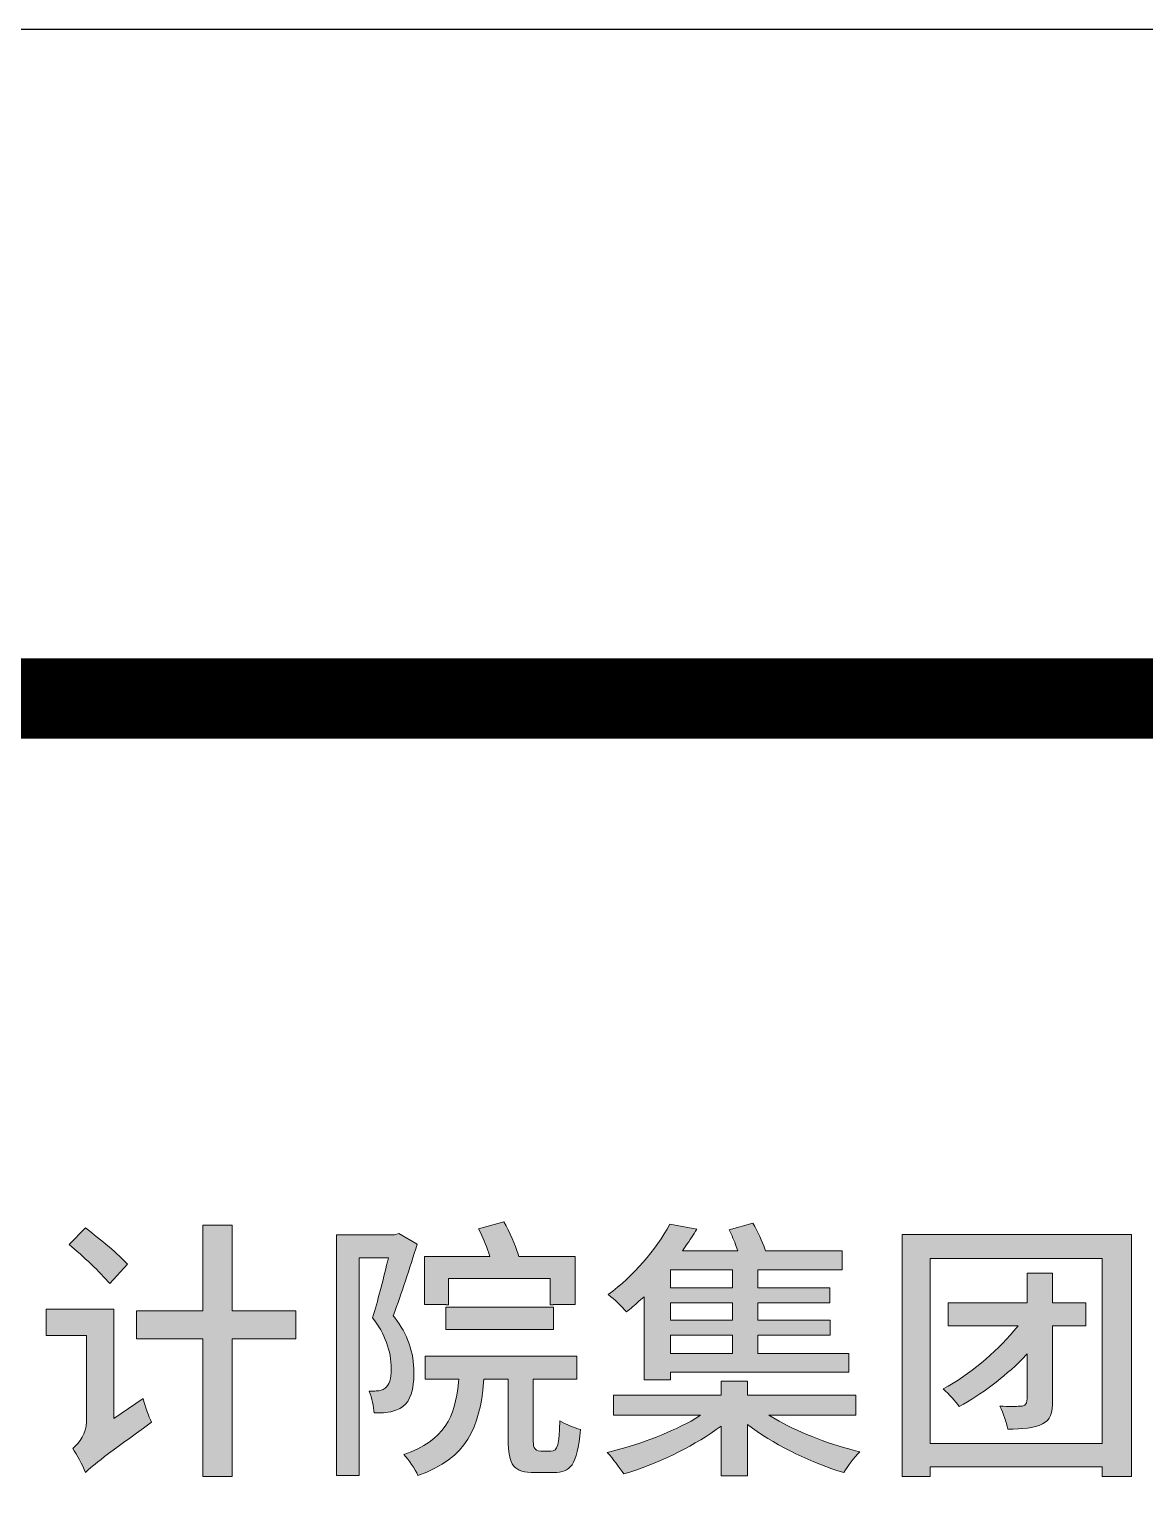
# Model space of a CAD drawing. Header units: millimetres. Extents: x 12325263 to 13848842, y -1463133 to 573208.
# Drawn here: x 12641889 to 12644391, y -1035758 to -1032458 of the extents above; entities that cross this region are included whole.
import ezdxf
from ezdxf.enums import TextEntityAlignment as Align

# ---------------------------------------------------------------- set-up
doc = ezdxf.new("R2010")
doc.units = ezdxf.units.MM
doc.header["$LTSCALE"] = 1000
doc.layers.add('_U+56FE_U+5C42 1', color=7, linetype='Continuous')
doc.layers.add('TITLIN1', color=7, linetype='Continuous')
doc.styles.add('ACHT', font='simhei.ttf')
doc.styles.add('TITXC', font='simhei.ttf')
doc.styles.add('TITXV', font='', dxfattribs={"width": 0.7})
doc.styles.get('TITXV').set_extended_font_data('SimSun')

# ---------------------------------------------------------------- blocks, each defined once
blk = doc.blocks.new('logo2021new')
at = {"layer": '_U+56FE_U+5C42 1'}
h = blk.add_hatch(color=256, dxfattribs=at)
h.dxf.hatch_style = 2
h.paths.add_polyline_path([(395617.2, -17781.4), (395617.2, -17575.7), (395517.9, -17575.7), (395517.9, -17533.8), (395617.2, -17533.8), (395617.2, -17405.9), (395660.8, -17405.9), (395660.8, -17533.8), (395756, -17533.8), (395756, -17575.7), (395660.8, -17575.7), (395660.8, -17781.4)])
edge = h.paths.add_edge_path()
edge.add_spline(control_points=[(395441.6, -17775.5), (395436.7, -17763.8), (395428.7, -17749), (395422.4, -17739.5), (395433, -17731), (395443, -17716.9), (395443, -17700), (395443, -17700), (395443, -17570.8), (395443, -17570.8), (395443, -17570.8), (395382.6, -17570.8), (395382.6, -17570.8), (395382.6, -17570.8), (395382.6, -17531.3), (395382.6, -17531.3), (395382.6, -17531.3), (395483.7, -17531.3), (395483.7, -17531.3), (395483.7, -17531.3), (395483.7, -17694.9), (395483.7, -17694.9), (395483.7, -17694.9), (395527.6, -17664.8), (395527.6, -17664.8), (395530.7, -17676.7), (395535.8, -17691.2), (395540.3, -17700.6), (395474.4, -17748.2), (395452.1, -17764.9), (395441.6, -17775.5)], knot_values=[0, 0, 0, 0, 1, 1, 1, 2, 2, 2, 3, 3, 3, 4, 4, 4, 5, 5, 5, 6, 6, 6, 7, 7, 7, 8, 8, 8, 9, 9, 9, 10, 10, 10, 10], degree=3, periodic=0)
edge = h.paths.add_edge_path()
edge.add_spline(control_points=[(395477.9, -17493.4), (395463.3, -17475.9), (395438.1, -17452.7), (395417.1, -17434.8), (395417.1, -17434.8), (395441.6, -17410), (395441.6, -17410), (395465.5, -17428.8), (395490.8, -17449.3), (395504.4, -17464.5), (395504.4, -17464.5), (395477.9, -17493.4), (395477.9, -17493.4)], knot_values=[0, 0, 0, 0, 1, 1, 1, 2, 2, 2, 3, 3, 3, 4, 4, 4, 4], degree=3, periodic=0)
h = blk.add_hatch(color=256, dxfattribs=at)
h.dxf.hatch_style = 2
edge = h.paths.add_edge_path()
edge.add_spline(control_points=[(395903.4, -17543.5), (395903.4, -17543.5), (395901.8, -17541.5), (395901.8, -17541.5), (395901.8, -17541.5), (395902.7, -17539.1), (395902.7, -17539.1), (395913.3, -17509.5), (395926.3, -17470.6), (395937.5, -17434.5), (395937.5, -17434.5), (395910.2, -17418.7), (395910.2, -17418.7), (395910.2, -17418.7), (395903.8, -17420.4), (395903.8, -17420.4), (395903.8, -17420.4), (395817.1, -17420.4), (395817.1, -17420.4), (395817.1, -17420.4), (395817.1, -17780.2), (395817.1, -17780.2), (395817.1, -17780.2), (395850.7, -17780.2), (395850.7, -17780.2), (395850.7, -17780.2), (395850.7, -17454.9), (395850.7, -17454.9), (395850.7, -17454.9), (395894.5, -17454.9), (395894.5, -17454.9), (395894.5, -17454.9), (395893.1, -17460.7), (395893.1, -17460.7), (395886.3, -17488.6), (395878.5, -17520.2), (395870.6, -17544.3), (395889.4, -17568.5), (395898.6, -17593.6), (395898.6, -17621), (395898.6, -17635.7), (395895.7, -17645.1), (395889.6, -17649.6), (395885.9, -17652.4), (395881.3, -17653.8), (395876.2, -17653.8), (395876.2, -17653.8), (395873, -17654), (395871.3, -17654), (395869.5, -17654), (395867.7, -17654), (395865.5, -17653.9), (395869.9, -17664.5), (395872.5, -17676.9), (395873.2, -17686.4), (395875.1, -17686.4), (395877.1, -17686.5), (395879, -17686.5), (395884.6, -17686.5), (395889.8, -17686.2), (395894.3, -17685.4), (395904.4, -17683.7), (395910.8, -17681.3), (395915.9, -17677.2), (395927.3, -17668.7), (395932.6, -17652.5), (395932.6, -17626.4), (395932.6, -17595.8), (395923.3, -17569.5), (395903.4, -17543.5)], knot_values=[0, 0, 0, 0, 1, 1, 1, 2, 2, 2, 3, 3, 3, 4, 4, 4, 5, 5, 5, 6, 6, 6, 7, 7, 7, 8, 8, 8, 9, 9, 9, 10, 10, 10, 11, 11, 11, 12, 12, 12, 13, 13, 13, 14, 14, 14, 15, 15, 15, 16, 16, 16, 17, 17, 17, 18, 18, 18, 19, 19, 19, 20, 20, 20, 21, 21, 21, 22, 22, 22, 23, 23, 23, 23], degree=3, periodic=0)
h = blk.add_hatch(color=256, dxfattribs=at)
h.dxf.hatch_style = 2
edge = h.paths.add_edge_path()
edge.add_spline(control_points=[(395980.5, -17524.9), (395980.5, -17524.9), (395984.4, -17524.9), (395984.4, -17524.9), (395984.4, -17524.9), (395984.4, -17485.5), (395984.4, -17485.5), (395984.4, -17485.5), (396136.1, -17485.5), (396136.1, -17485.5), (396136.1, -17485.5), (396136.1, -17524.9), (396136.1, -17524.9), (396136.1, -17524.9), (396141.2, -17524.9), (396141.2, -17524.9), (396141.2, -17524.9), (396141.2, -17524.8), (396141.2, -17524.8), (396141.2, -17524.8), (396173.9, -17524.8), (396173.9, -17524.8), (396173.9, -17524.8), (396173.9, -17452.7), (396173.9, -17452.7), (396173.9, -17452.7), (396089.4, -17452.7), (396089.4, -17452.7), (396089.4, -17452.7), (396088.4, -17449.3), (396088.4, -17449.3), (396084.3, -17435.4), (396075.9, -17416.4), (396067.1, -17401), (396067.1, -17401), (396029.4, -17411.6), (396029.4, -17411.6), (396035.1, -17423.2), (396040.2, -17435.4), (396044, -17446.5), (396044, -17446.5), (396046.1, -17452.7), (396046.1, -17452.7), (396046.1, -17452.7), (395948.2, -17452.7), (395948.2, -17452.7), (395948.2, -17452.7), (395948.2, -17524.8), (395948.2, -17524.8), (395948.2, -17524.8), (395980.5, -17524.8), (395980.5, -17524.8), (395980.5, -17524.8), (395980.5, -17524.9), (395980.5, -17524.9)], knot_values=[0, 0, 0, 0, 1, 1, 1, 2, 2, 2, 3, 3, 3, 4, 4, 4, 5, 5, 5, 6, 6, 6, 7, 7, 7, 8, 8, 8, 9, 9, 9, 10, 10, 10, 11, 11, 11, 12, 12, 12, 13, 13, 13, 14, 14, 14, 15, 15, 15, 16, 16, 16, 17, 17, 17, 18, 18, 18, 18], degree=3, periodic=0)
h = blk.add_hatch(color=256, dxfattribs=at)
h.dxf.hatch_style = 2
edge = h.paths.add_edge_path()
edge.add_spline(control_points=[(396391.8, -17780.6), (396391.8, -17780.6), (396391.8, -17706.2), (396391.8, -17706.2), (396391.8, -17706.2), (396384.4, -17711.5), (396384.4, -17711.5), (396345.9, -17739.1), (396294.6, -17763.7), (396246.4, -17777.7), (396240.2, -17768.3), (396230.5, -17755.5), (396221.6, -17745.5), (396264.8, -17735.5), (396310.1, -17718.7), (396347.1, -17698.8), (396347.1, -17698.8), (396361.3, -17689.9), (396361.3, -17689.9), (396361.3, -17689.9), (396230.8, -17689.9), (396230.8, -17689.9), (396230.8, -17689.9), (396230.8, -17660), (396230.8, -17660), (396230.8, -17660), (396391.8, -17660), (396391.8, -17660), (396391.8, -17660), (396391.8, -17638.9), (396391.8, -17638.9), (396391.8, -17638.9), (396431.2, -17638.9), (396431.2, -17638.9), (396431.2, -17638.9), (396431.2, -17660), (396431.2, -17660), (396431.2, -17660), (396593.5, -17660), (396593.5, -17660), (396593.5, -17660), (396593.5, -17689.9), (396593.5, -17689.9), (396593.5, -17689.9), (396463.1, -17689.9), (396463.1, -17689.9), (396463.1, -17689.9), (396478.7, -17698.8), (396478.7, -17698.8), (396512.6, -17717.8), (396556.1, -17734.3), (396599.2, -17744.5), (396590.7, -17753.6), (396581.3, -17765.9), (396575.6, -17775.6), (396528.2, -17761.7), (396477.3, -17737.2), (396438.7, -17709.4), (396438.7, -17709.4), (396431.2, -17704.1), (396431.2, -17704.1), (396431.2, -17704.1), (396431.2, -17780.6), (396431.2, -17780.6), (396431.2, -17780.6), (396391.8, -17780.6), (396391.8, -17780.6)], knot_values=[0, 0, 0, 0, 1, 1, 1, 2, 2, 2, 3, 3, 3, 4, 4, 4, 5, 5, 5, 6, 6, 6, 7, 7, 7, 8, 8, 8, 9, 9, 9, 10, 10, 10, 11, 11, 11, 12, 12, 12, 13, 13, 13, 14, 14, 14, 15, 15, 15, 16, 16, 16, 17, 17, 17, 18, 18, 18, 19, 19, 19, 20, 20, 20, 21, 21, 21, 22, 22, 22, 22], degree=3, periodic=0)
edge = h.paths.add_edge_path()
edge.add_spline(control_points=[(396276.7, -17637), (396276.7, -17637), (396276.7, -17512.9), (396276.7, -17512.9), (396276.7, -17512.9), (396268.9, -17519.8), (396268.9, -17519.8), (396262.8, -17525.3), (396256.6, -17530.5), (396250.4, -17535.7), (396243.1, -17526.9), (396232.5, -17516.5), (396223.2, -17509.8), (396261.1, -17481.6), (396294.3, -17443.7), (396315.5, -17404.4), (396315.5, -17404.4), (396355.6, -17412), (396355.6, -17412), (396350.4, -17420.4), (396345, -17428.7), (396339.3, -17437), (396339.3, -17437), (396334.3, -17444.4), (396334.3, -17444.4), (396334.3, -17444.4), (396417, -17444.4), (396417, -17444.4), (396417, -17444.4), (396414.7, -17438.1), (396414.7, -17438.1), (396411.6, -17429.5), (396407.9, -17420.8), (396404.1, -17412.9), (396404.1, -17412.9), (396439.5, -17403), (396439.5, -17403), (396446.8, -17416.2), (396453.4, -17430.2), (396457.2, -17441.2), (396457.2, -17441.2), (396458.2, -17444.4), (396458.2, -17444.4), (396458.2, -17444.4), (396573.2, -17444.4), (396573.2, -17444.4), (396573.2, -17444.4), (396573.2, -17472.7), (396573.2, -17472.7), (396573.2, -17472.7), (396447, -17472.7), (396447, -17472.7), (396447, -17472.7), (396447, -17499.4), (396447, -17499.4), (396447, -17499.4), (396554.6, -17499.4), (396554.6, -17499.4), (396554.6, -17499.4), (396554.6, -17521.9), (396554.6, -17521.9), (396554.6, -17521.9), (396447, -17521.9), (396447, -17521.9), (396447, -17521.9), (396447, -17547.9), (396447, -17547.9), (396447, -17547.9), (396555, -17547.9), (396555, -17547.9), (396555, -17547.9), (396555, -17570.3), (396555, -17570.3), (396555, -17570.3), (396447, -17570.3), (396447, -17570.3), (396447, -17570.3), (396447, -17597.9), (396447, -17597.9), (396447, -17597.9), (396583.1, -17597.9), (396583.1, -17597.9), (396583.1, -17597.9), (396583.1, -17625.8), (396583.1, -17625.8), (396583.1, -17625.8), (396316.2, -17625.8), (396316.2, -17625.8), (396316.2, -17625.8), (396316.2, -17637), (396316.2, -17637), (396316.2, -17637), (396276.7, -17637), (396276.7, -17637)], knot_values=[0, 0, 0, 0, 1, 1, 1, 2, 2, 2, 3, 3, 3, 4, 4, 4, 5, 5, 5, 6, 6, 6, 7, 7, 7, 8, 8, 8, 9, 9, 9, 10, 10, 10, 11, 11, 11, 12, 12, 12, 13, 13, 13, 14, 14, 14, 15, 15, 15, 16, 16, 16, 17, 17, 17, 18, 18, 18, 19, 19, 19, 20, 20, 20, 21, 21, 21, 22, 22, 22, 23, 23, 23, 24, 24, 24, 25, 25, 25, 26, 26, 26, 27, 27, 27, 28, 28, 28, 29, 29, 29, 30, 30, 30, 31, 31, 31, 31], degree=3, periodic=0)
h.paths.add_polyline_path([(396316.2, -17597.9), (396409.2, -17597.9), (396409.2, -17570.3), (396316.2, -17570.3)])
h.paths.add_polyline_path([(396316.2, -17547.9), (396409.2, -17547.9), (396409.2, -17521.9), (396316.2, -17521.9)])
h.paths.add_polyline_path([(396316.2, -17499.4), (396409.2, -17499.4), (396409.2, -17472.7), (396316.2, -17472.7)])
h = blk.add_hatch(color=256, dxfattribs=at)
h.dxf.hatch_style = 2
h.paths.add_polyline_path([(396961.6, -17781.8), (396961.6, -17767.3), (396704.3, -17767.3), (396704.3, -17781.8), (396662.8, -17781.8), (396662.8, -17420), (397005.6, -17420), (397005.6, -17781.8)])
h.paths.add_polyline_path([(396704.3, -17732.5), (396961.6, -17732.5), (396961.6, -17455.7), (396704.3, -17455.7)])
edge = h.paths.add_edge_path()
edge.add_spline(control_points=[(396820.9, -17710.7), (396818.6, -17700.2), (396813.8, -17687.1), (396808.9, -17676.5), (396815.3, -17676.8), (396821.4, -17676.9), (396826.5, -17676.9), (396831.9, -17676.9), (396836.1, -17676.7), (396838.5, -17676.6), (396838.5, -17676.6), (396838.5, -17676.6), (396838.6, -17676.6), (396843.6, -17676.6), (396849.8, -17675.3), (396849.8, -17665.7), (396849.8, -17665.7), (396849.8, -17598.4), (396849.8, -17598.4), (396849.8, -17598.4), (396841.8, -17606.5), (396841.8, -17606.5), (396814.9, -17633.4), (396780.9, -17658.9), (396748.1, -17677), (396742.3, -17669.2), (396733, -17658.8), (396724.2, -17650.8), (396763.6, -17628.8), (396801.8, -17597.4), (396829.7, -17564), (396829.7, -17564), (396836.2, -17556.3), (396836.2, -17556.3), (396836.2, -17556.3), (396731.5, -17556.3), (396731.5, -17556.3), (396731.5, -17556.3), (396731.5, -17522.2), (396731.5, -17522.2), (396731.5, -17522.2), (396849.8, -17522.2), (396849.8, -17522.2), (396849.8, -17522.2), (396849.8, -17477.5), (396849.8, -17477.5), (396849.8, -17477.5), (396887.6, -17477.5), (396887.6, -17477.5), (396887.6, -17477.5), (396887.6, -17522.2), (396887.6, -17522.2), (396887.6, -17522.2), (396937.3, -17522.2), (396937.3, -17522.2), (396937.3, -17522.2), (396937.3, -17556.3), (396937.3, -17556.3), (396937.3, -17556.3), (396887.6, -17556.3), (396887.6, -17556.3), (396887.6, -17556.3), (396887.6, -17666.1), (396887.6, -17666.1), (396887.6, -17688.5), (396884.2, -17696.8), (396872.4, -17702.9), (396859.9, -17709.7), (396842.4, -17710.6), (396820.9, -17710.7)], knot_values=[0, 0, 0, 0, 1, 1, 1, 2, 2, 2, 3, 3, 3, 4, 4, 4, 5, 5, 5, 6, 6, 6, 7, 7, 7, 8, 8, 8, 9, 9, 9, 10, 10, 10, 11, 11, 11, 12, 12, 12, 13, 13, 13, 14, 14, 14, 15, 15, 15, 16, 16, 16, 17, 17, 17, 18, 18, 18, 19, 19, 19, 20, 20, 20, 21, 21, 21, 22, 22, 22, 23, 23, 23, 23], degree=3, periodic=0)
h = blk.add_hatch(color=256, dxfattribs=at)
h.dxf.hatch_style = 2
h.paths.add_polyline_path([(396141.2, -17528.4), (396136.1, -17528.4), (396136.1, -17528.4), (395984.4, -17528.4), (395984.4, -17528.4), (395980.5, -17528.4), (395980.5, -17561.7), (396141.2, -17561.7)])
h = blk.add_hatch(color=256, dxfattribs=at)
h.dxf.hatch_style = 2
edge = h.paths.add_edge_path()
edge.add_spline(control_points=[(396150.8, -17698.5), (396149.9, -17734.3), (396147.7, -17743.6), (396137.2, -17743.6), (396137.2, -17743.6), (396122.3, -17743.6), (396122.3, -17743.6), (396111, -17743.6), (396111, -17735.3), (396111, -17725.7), (396111, -17725.7), (396111, -17636.1), (396111, -17636.1), (396111, -17636.1), (396176, -17636.1), (396176, -17636.1), (396176, -17636.1), (396176, -17601.7), (396176, -17601.7), (396176, -17601.7), (395949.5, -17601.7), (395949.5, -17601.7), (395949.5, -17601.7), (395949.5, -17636.1), (395949.5, -17636.1), (395949.5, -17636.1), (395999.6, -17636.1), (395999.6, -17636.1), (395999.6, -17636.1), (395999.1, -17641.3), (395999.1, -17641.3), (395994.2, -17693), (395978.9, -17727.5), (395917.3, -17748.6), (395925.2, -17757.3), (395933.9, -17769.7), (395938.7, -17780.2), (396012.7, -17753.3), (396030.9, -17708.3), (396036.9, -17640.4), (396036.9, -17640.4), (396037.3, -17636.1), (396037.3, -17636.1), (396037.3, -17636.1), (396073.6, -17636.1), (396073.6, -17636.1), (396073.6, -17636.1), (396073.6, -17725.3), (396073.6, -17725.3), (396073.6, -17765.7), (396081.5, -17775.6), (396113.6, -17775.6), (396113.6, -17775.6), (396142.2, -17775.6), (396142.2, -17775.6), (396165.4, -17775.6), (396177.4, -17765.9), (396181.5, -17711.4), (396171.7, -17708.3), (396159.8, -17703.8), (396150.8, -17698.5)], knot_values=[0, 0, 0, 0, 1, 1, 1, 2, 2, 2, 3, 3, 3, 4, 4, 4, 5, 5, 5, 6, 6, 6, 7, 7, 7, 8, 8, 8, 9, 9, 9, 10, 10, 10, 11, 11, 11, 12, 12, 12, 13, 13, 13, 14, 14, 14, 15, 15, 15, 16, 16, 16, 17, 17, 17, 18, 18, 18, 19, 19, 19, 20, 20, 20, 20], degree=3, periodic=0)
at = {"layer": '_U+56FE_U+5C42 1', "lineweight": 0}
for p, q in [((395617.2, -17533.8), (395617.2, -17405.9)), ((395617.2, -17405.9), (395660.8, -17405.9)), ((395660.8, -17405.9), (395660.8, -17533.8)), ((396662.8, -17781.8), (396662.8, -17420)), ((396662.8, -17420), (397005.6, -17420)), ((397005.6, -17420), (397005.6, -17781.8)), ((396961.6, -17455.7), (396704.3, -17455.7)), ((396704.3, -17455.7), (396704.3, -17732.5)), ((396961.6, -17732.5), (396961.6, -17455.7)), ((396409.2, -17472.7), (396316.2, -17472.7)), ((396316.2, -17472.7), (396316.2, -17499.4)), ((396409.2, -17499.4), (396409.2, -17472.7)), ((396316.2, -17499.4), (396409.2, -17499.4)), ((396409.2, -17521.9), (396316.2, -17521.9)), ((396316.2, -17521.9), (396316.2, -17547.9)), ((396409.2, -17547.9), (396409.2, -17521.9)), ((395517.9, -17575.7), (395517.9, -17533.8)), ((395517.9, -17533.8), (395617.2, -17533.8)), ((395660.8, -17533.8), (395756, -17533.8)), ((395756, -17533.8), (395756, -17575.7)), ((396316.2, -17547.9), (396409.2, -17547.9)), ((395617.2, -17575.7), (395517.9, -17575.7)), ((395617.2, -17781.4), (395617.2, -17575.7)), ((395756, -17575.7), (395660.8, -17575.7)), ((395660.8, -17575.7), (395660.8, -17781.4)), ((396409.2, -17570.3), (396316.2, -17570.3)), ((396316.2, -17570.3), (396316.2, -17597.9)), ((396409.2, -17597.9), (396409.2, -17570.3)), ((396316.2, -17597.9), (396409.2, -17597.9)), ((396704.3, -17732.5), (396961.6, -17732.5)), ((396961.6, -17767.3), (396704.3, -17767.3)), ((396704.3, -17767.3), (396704.3, -17781.8)), ((396961.6, -17781.8), (396961.6, -17767.3)), ((395660.8, -17781.4), (395617.2, -17781.4)), ((396704.3, -17781.8), (396662.8, -17781.8)), ((397005.6, -17781.8), (396961.6, -17781.8))]:
    blk.add_line(p, q, dxfattribs=at)
blk.add_lwpolyline([(396141.2, -17528.4), (396136.1, -17528.4), (396136.1, -17528.4), (395984.4, -17528.4), (395984.4, -17528.4), (395980.5, -17528.4), (395980.5, -17561.7), (396141.2, -17561.7), (396141.2, -17528.4)], dxfattribs=at)
for points in [[(395417.1, -17434.8), (395417.1, -17434.8), (395441.6, -17410), (395441.6, -17410)], [(395441.6, -17410), (395465.5, -17428.8), (395490.8, -17449.3), (395504.4, -17464.5)], [(396223.2, -17509.8), (396261.1, -17481.6), (396294.3, -17443.7), (396315.5, -17404.4)], [(396315.5, -17404.4), (396315.5, -17404.4), (396355.6, -17412), (396355.6, -17412)], [(396355.6, -17412), (396350.4, -17420.4), (396345, -17428.7), (396339.3, -17437)], [(396404.1, -17412.9), (396404.1, -17412.9), (396439.5, -17403), (396439.5, -17403)], [(396414.7, -17438.1), (396411.6, -17429.5), (396407.9, -17420.8), (396404.1, -17412.9)], [(396439.5, -17403), (396446.8, -17416.2), (396453.4, -17430.2), (396457.2, -17441.2)], [(395477.9, -17493.4), (395463.3, -17475.9), (395438.1, -17452.7), (395417.1, -17434.8)], [(396339.3, -17437), (396339.3, -17437), (396334.3, -17444.4), (396334.3, -17444.4)], [(396334.3, -17444.4), (396334.3, -17444.4), (396417, -17444.4), (396417, -17444.4)], [(396417, -17444.4), (396417, -17444.4), (396414.7, -17438.1), (396414.7, -17438.1)], [(396457.2, -17441.2), (396457.2, -17441.2), (396458.2, -17444.4), (396458.2, -17444.4)], [(396458.2, -17444.4), (396458.2, -17444.4), (396573.2, -17444.4), (396573.2, -17444.4)], [(396573.2, -17444.4), (396573.2, -17444.4), (396573.2, -17472.7), (396573.2, -17472.7)], [(395504.4, -17464.5), (395504.4, -17464.5), (395477.9, -17493.4), (395477.9, -17493.4)], [(396573.2, -17472.7), (396573.2, -17472.7), (396447, -17472.7), (396447, -17472.7)], [(396447, -17472.7), (396447, -17472.7), (396447, -17499.4), (396447, -17499.4)], [(396849.8, -17522.2), (396849.8, -17522.2), (396849.8, -17477.5), (396849.8, -17477.5)], [(396849.8, -17477.5), (396849.8, -17477.5), (396887.6, -17477.5), (396887.6, -17477.5)], [(396887.6, -17477.5), (396887.6, -17477.5), (396887.6, -17522.2), (396887.6, -17522.2)], [(396250.4, -17535.7), (396243.1, -17526.9), (396232.5, -17516.5), (396223.2, -17509.8)], [(396447, -17499.4), (396447, -17499.4), (396554.6, -17499.4), (396554.6, -17499.4)], [(396554.6, -17499.4), (396554.6, -17499.4), (396554.6, -17521.9), (396554.6, -17521.9)], [(395382.6, -17570.8), (395382.6, -17570.8), (395382.6, -17531.3), (395382.6, -17531.3)], [(395382.6, -17531.3), (395382.6, -17531.3), (395483.7, -17531.3), (395483.7, -17531.3)], [(395483.7, -17531.3), (395483.7, -17531.3), (395483.7, -17694.9), (395483.7, -17694.9)], [(396268.9, -17519.8), (396262.8, -17525.3), (396256.6, -17530.5), (396250.4, -17535.7)], [(396276.7, -17512.9), (396276.7, -17512.9), (396268.9, -17519.8), (396268.9, -17519.8)], [(396276.7, -17637), (396276.7, -17637), (396276.7, -17512.9), (396276.7, -17512.9)], [(396554.6, -17521.9), (396554.6, -17521.9), (396447, -17521.9), (396447, -17521.9)], [(396447, -17521.9), (396447, -17521.9), (396447, -17547.9), (396447, -17547.9)], [(396731.5, -17556.3), (396731.5, -17556.3), (396731.5, -17522.2), (396731.5, -17522.2)], [(396731.5, -17522.2), (396731.5, -17522.2), (396849.8, -17522.2), (396849.8, -17522.2)], [(396887.6, -17522.2), (396887.6, -17522.2), (396937.3, -17522.2), (396937.3, -17522.2)], [(396937.3, -17522.2), (396937.3, -17522.2), (396937.3, -17556.3), (396937.3, -17556.3)], [(396447, -17547.9), (396447, -17547.9), (396555, -17547.9), (396555, -17547.9)], [(396555, -17547.9), (396555, -17547.9), (396555, -17570.3), (396555, -17570.3)], [(395443, -17570.8), (395443, -17570.8), (395382.6, -17570.8), (395382.6, -17570.8)], [(395443, -17700), (395443, -17700), (395443, -17570.8), (395443, -17570.8)], [(396555, -17570.3), (396555, -17570.3), (396447, -17570.3), (396447, -17570.3)], [(396447, -17570.3), (396447, -17570.3), (396447, -17597.9), (396447, -17597.9)], [(396724.2, -17650.8), (396763.6, -17628.8), (396801.8, -17597.4), (396829.7, -17564)], [(396836.2, -17556.3), (396836.2, -17556.3), (396731.5, -17556.3), (396731.5, -17556.3)], [(396829.7, -17564), (396829.7, -17564), (396836.2, -17556.3), (396836.2, -17556.3)], [(396937.3, -17556.3), (396937.3, -17556.3), (396887.6, -17556.3), (396887.6, -17556.3)], [(396887.6, -17556.3), (396887.6, -17556.3), (396887.6, -17666.1), (396887.6, -17666.1)], [(396447, -17597.9), (396447, -17597.9), (396583.1, -17597.9), (396583.1, -17597.9)], [(396583.1, -17597.9), (396583.1, -17597.9), (396583.1, -17625.8), (396583.1, -17625.8)], [(396849.8, -17598.4), (396849.8, -17598.4), (396841.8, -17606.5), (396841.8, -17606.5)], [(396849.8, -17665.7), (396849.8, -17665.7), (396849.8, -17598.4), (396849.8, -17598.4)], [(396841.8, -17606.5), (396814.9, -17633.4), (396780.9, -17658.9), (396748.1, -17677)], [(396316.2, -17637), (396316.2, -17637), (396276.7, -17637), (396276.7, -17637)], [(396583.1, -17625.8), (396583.1, -17625.8), (396316.2, -17625.8), (396316.2, -17625.8)], [(396316.2, -17625.8), (396316.2, -17625.8), (396316.2, -17637), (396316.2, -17637)], [(396391.8, -17660), (396391.8, -17660), (396391.8, -17638.9), (396391.8, -17638.9)], [(396391.8, -17638.9), (396391.8, -17638.9), (396431.2, -17638.9), (396431.2, -17638.9)], [(396431.2, -17638.9), (396431.2, -17638.9), (396431.2, -17660), (396431.2, -17660)], [(396230.8, -17689.9), (396230.8, -17689.9), (396230.8, -17660), (396230.8, -17660)], [(396230.8, -17660), (396230.8, -17660), (396391.8, -17660), (396391.8, -17660)], [(396431.2, -17660), (396431.2, -17660), (396593.5, -17660), (396593.5, -17660)], [(396593.5, -17660), (396593.5, -17660), (396593.5, -17689.9), (396593.5, -17689.9)], [(396748.1, -17677), (396742.3, -17669.2), (396733, -17658.8), (396724.2, -17650.8)], [(395483.7, -17694.9), (395483.7, -17694.9), (395527.6, -17664.8), (395527.6, -17664.8)], [(395527.6, -17664.8), (395530.7, -17676.7), (395535.8, -17691.2), (395540.3, -17700.6)], [(396820.9, -17710.7), (396818.6, -17700.2), (396813.8, -17687.1), (396808.9, -17676.5)], [(396887.6, -17666.1), (396887.6, -17688.5), (396884.2, -17696.8), (396872.4, -17702.9)], [(395422.4, -17739.5), (395433, -17731), (395443, -17716.9), (395443, -17700)], [(395540.3, -17700.6), (395474.4, -17748.2), (395452.1, -17764.9), (395441.6, -17775.5)], [(396221.6, -17745.5), (396264.8, -17735.5), (396310.1, -17718.7), (396347.1, -17698.8)], [(396361.3, -17689.9), (396361.3, -17689.9), (396230.8, -17689.9), (396230.8, -17689.9)], [(396347.1, -17698.8), (396347.1, -17698.8), (396361.3, -17689.9), (396361.3, -17689.9)], [(396391.8, -17706.2), (396391.8, -17706.2), (396384.4, -17711.5), (396384.4, -17711.5)], [(396391.8, -17780.6), (396391.8, -17780.6), (396391.8, -17706.2), (396391.8, -17706.2)], [(396438.7, -17709.4), (396438.7, -17709.4), (396431.2, -17704.1), (396431.2, -17704.1)], [(396431.2, -17704.1), (396431.2, -17704.1), (396431.2, -17780.6), (396431.2, -17780.6)], [(396593.5, -17689.9), (396593.5, -17689.9), (396463.1, -17689.9), (396463.1, -17689.9)], [(396463.1, -17689.9), (396463.1, -17689.9), (396478.7, -17698.8), (396478.7, -17698.8)], [(396478.7, -17698.8), (396512.6, -17717.8), (396556.1, -17734.3), (396599.2, -17744.5)], [(396872.4, -17702.9), (396859.9, -17709.7), (396842.4, -17710.6), (396820.9, -17710.7)], [(396384.4, -17711.5), (396345.9, -17739.1), (396294.6, -17763.7), (396246.4, -17777.7)], [(396575.6, -17775.6), (396528.2, -17761.7), (396477.3, -17737.2), (396438.7, -17709.4)], [(395441.6, -17775.5), (395436.7, -17763.8), (395428.7, -17749), (395422.4, -17739.5)], [(396246.4, -17777.7), (396240.2, -17768.3), (396230.5, -17755.5), (396221.6, -17745.5)], [(396599.2, -17744.5), (396590.7, -17753.6), (396581.3, -17765.9), (396575.6, -17775.6)], [(396431.2, -17780.6), (396431.2, -17780.6), (396391.8, -17780.6), (396391.8, -17780.6)]]:
    blk.add_open_spline(points, degree=3, dxfattribs=at)
for points, knots in [([(395903.4, -17543.5), (395903.4, -17543.5), (395901.8, -17541.5), (395901.8, -17541.5), (395901.8, -17541.5), (395902.7, -17539.1), (395902.7, -17539.1), (395913.3, -17509.5), (395926.3, -17470.6), (395937.5, -17434.5), (395937.5, -17434.5), (395910.2, -17418.7), (395910.2, -17418.7), (395910.2, -17418.7), (395903.8, -17420.4), (395903.8, -17420.4), (395903.8, -17420.4), (395817.1, -17420.4), (395817.1, -17420.4), (395817.1, -17420.4), (395817.1, -17780.2), (395817.1, -17780.2), (395817.1, -17780.2), (395850.7, -17780.2), (395850.7, -17780.2), (395850.7, -17780.2), (395850.7, -17454.9), (395850.7, -17454.9), (395850.7, -17454.9), (395894.5, -17454.9), (395894.5, -17454.9), (395894.5, -17454.9), (395893.1, -17460.7), (395893.1, -17460.7), (395886.3, -17488.6), (395878.5, -17520.2), (395870.6, -17544.3), (395889.4, -17568.5), (395898.6, -17593.6), (395898.6, -17621), (395898.6, -17635.7), (395895.7, -17645.1), (395889.6, -17649.6), (395885.9, -17652.4), (395881.3, -17653.8), (395876.2, -17653.8), (395876.2, -17653.8), (395873, -17654), (395871.3, -17654), (395869.5, -17654), (395867.7, -17654), (395865.5, -17653.9), (395869.9, -17664.5), (395872.5, -17676.9), (395873.2, -17686.4), (395875.1, -17686.4), (395877.1, -17686.5), (395879, -17686.5), (395884.6, -17686.5), (395889.8, -17686.2), (395894.3, -17685.4), (395904.4, -17683.7), (395910.8, -17681.3), (395915.9, -17677.2), (395927.3, -17668.7), (395932.6, -17652.5), (395932.6, -17626.4), (395932.6, -17595.8), (395923.3, -17569.5), (395903.4, -17543.5)], [0, 0, 0, 0, 1, 1, 1, 2, 2, 2, 3, 3, 3, 4, 4, 4, 5, 5, 5, 6, 6, 6, 7, 7, 7, 8, 8, 8, 9, 9, 9, 10, 10, 10, 11, 11, 11, 12, 12, 12, 13, 13, 13, 14, 14, 14, 15, 15, 15, 16, 16, 16, 17, 17, 17, 18, 18, 18, 19, 19, 19, 20, 20, 20, 21, 21, 21, 22, 22, 22, 23, 23, 23, 23]), ([(395980.5, -17524.9), (395980.5, -17524.9), (395984.4, -17524.9), (395984.4, -17524.9), (395984.4, -17524.9), (395984.4, -17485.5), (395984.4, -17485.5), (395984.4, -17485.5), (396136.1, -17485.5), (396136.1, -17485.5), (396136.1, -17485.5), (396136.1, -17524.9), (396136.1, -17524.9), (396136.1, -17524.9), (396141.2, -17524.9), (396141.2, -17524.9), (396141.2, -17524.9), (396141.2, -17524.8), (396141.2, -17524.8), (396141.2, -17524.8), (396173.9, -17524.8), (396173.9, -17524.8), (396173.9, -17524.8), (396173.9, -17452.7), (396173.9, -17452.7), (396173.9, -17452.7), (396089.4, -17452.7), (396089.4, -17452.7), (396089.4, -17452.7), (396088.4, -17449.3), (396088.4, -17449.3), (396084.3, -17435.4), (396075.9, -17416.4), (396067.1, -17401), (396067.1, -17401), (396029.4, -17411.6), (396029.4, -17411.6), (396035.1, -17423.2), (396040.2, -17435.4), (396044, -17446.5), (396044, -17446.5), (396046.1, -17452.7), (396046.1, -17452.7), (396046.1, -17452.7), (395948.2, -17452.7), (395948.2, -17452.7), (395948.2, -17452.7), (395948.2, -17524.8), (395948.2, -17524.8), (395948.2, -17524.8), (395980.5, -17524.8), (395980.5, -17524.8), (395980.5, -17524.8), (395980.5, -17524.9), (395980.5, -17524.9)], [0, 0, 0, 0, 1, 1, 1, 2, 2, 2, 3, 3, 3, 4, 4, 4, 5, 5, 5, 6, 6, 6, 7, 7, 7, 8, 8, 8, 9, 9, 9, 10, 10, 10, 11, 11, 11, 12, 12, 12, 13, 13, 13, 14, 14, 14, 15, 15, 15, 16, 16, 16, 17, 17, 17, 18, 18, 18, 18]), ([(396150.8, -17698.5), (396149.9, -17734.3), (396147.7, -17743.6), (396137.2, -17743.6), (396137.2, -17743.6), (396122.3, -17743.6), (396122.3, -17743.6), (396111, -17743.6), (396111, -17735.3), (396111, -17725.7), (396111, -17725.7), (396111, -17636.1), (396111, -17636.1), (396111, -17636.1), (396176, -17636.1), (396176, -17636.1), (396176, -17636.1), (396176, -17601.7), (396176, -17601.7), (396176, -17601.7), (395949.5, -17601.7), (395949.5, -17601.7), (395949.5, -17601.7), (395949.5, -17636.1), (395949.5, -17636.1), (395949.5, -17636.1), (395999.6, -17636.1), (395999.6, -17636.1), (395999.6, -17636.1), (395999.1, -17641.3), (395999.1, -17641.3), (395994.2, -17693), (395978.9, -17727.5), (395917.3, -17748.6), (395925.2, -17757.3), (395933.9, -17769.7), (395938.7, -17780.2), (396012.7, -17753.3), (396030.9, -17708.3), (396036.9, -17640.4), (396036.9, -17640.4), (396037.3, -17636.1), (396037.3, -17636.1), (396037.3, -17636.1), (396073.6, -17636.1), (396073.6, -17636.1), (396073.6, -17636.1), (396073.6, -17725.3), (396073.6, -17725.3), (396073.6, -17765.7), (396081.5, -17775.6), (396113.6, -17775.6), (396113.6, -17775.6), (396142.2, -17775.6), (396142.2, -17775.6), (396165.4, -17775.6), (396177.4, -17765.9), (396181.5, -17711.4), (396171.7, -17708.3), (396159.8, -17703.8), (396150.8, -17698.5)], [0, 0, 0, 0, 1, 1, 1, 2, 2, 2, 3, 3, 3, 4, 4, 4, 5, 5, 5, 6, 6, 6, 7, 7, 7, 8, 8, 8, 9, 9, 9, 10, 10, 10, 11, 11, 11, 12, 12, 12, 13, 13, 13, 14, 14, 14, 15, 15, 15, 16, 16, 16, 17, 17, 17, 18, 18, 18, 19, 19, 19, 20, 20, 20, 20]), ([(396808.9, -17676.5), (396815.3, -17676.8), (396821.4, -17676.9), (396826.5, -17676.9), (396831.9, -17676.9), (396836.1, -17676.7), (396838.5, -17676.6)], [1, 1, 1, 1, 2, 2, 2, 3, 3, 3, 3]), ([(396838.5, -17676.6), (396838.5, -17676.6), (396838.5, -17676.6), (396838.6, -17676.6), (396843.6, -17676.6), (396849.8, -17675.3), (396849.8, -17665.7)], [3, 3, 3, 3, 4, 4, 4, 5, 5, 5, 5])]:
    blk.add_open_spline(points, degree=3, knots=knots, dxfattribs=at)
blk = doc.blocks.new('横向图框_A0')
at = {"layer": 'TITLIN1'}
blk.add_lwpolyline([(0, 0), (1189, 0), (1189, 841), (0, 841)], close=True, dxfattribs=at)
at = {"layer": 'TITLIN1', "const_width": 1.2}
blk.add_lwpolyline([(25, 10), (1179, 10), (1179, 831), (25, 831)], close=True, dxfattribs=at)
blk.add_lwpolyline([(25, 10), (1179, 10), (1179, 831), (25, 831)], close=True, dxfattribs=at)
at = {"xscale": 0.01, "yscale": 0.01, "zscale": 0.01}
blk.add_blockref('logo2021new', (-2810.925, 997.192), dxfattribs=at)
at = {"style": 'TITXV', "width": 0.8}
for tag, p in [('智能化', (9.375, 781)), ('暖通', (3.125, 781)), ('给排水', (15.625, 705)), ('建筑', (3.125, 705)), ('结构', (9.375, 705)), ('电气', (21.875, 705))]:
    blk.add_attdef(tag, text='', height=2.5, rotation=90, dxfattribs=at).set_placement(p, align=Align.MIDDLE_CENTER)
for tag, height, style, p in [('总工程师', 3, 'ACHT', (1143.109, 210.304)), ('审定', 3, 'ACHT', (1143.109, 202.304)), ('审核', 3, 'ACHT', (1143.109, 194.304)), ('设计总负责人1', 3, 'ACHT', (1143.109, 186.304)), ('设计总负责人2', 3, 'ACHT', (1143.109, 178.304)), ('设计总负责人3', 3, 'ACHT', (1143.109, 170.304)), ('专业负责人1', 3, 'ACHT', (1143.109, 162.304)), ('专业负责人2', 3, 'ACHT', (1143.109, 154.304)), ('专业负责人3', 3, 'ACHT', (1143.109, 146.304)), ('校核1', 3, 'ACHT', (1143.109, 138.304)), ('校核2', 3, 'ACHT', (1143.109, 130.304)), ('设计1', 3, 'ACHT', (1143.109, 122.304)), ('设计2', 3, 'ACHT', (1143.109, 114.304)), ('工程编号', 3, 'TITXC', (1142.308, 74.793)), ('专业', 3, 'TITXC', (1170.433, 74.793)), ('设计阶段', 3, 'TITXC', (1155.544, 67.776)), ('图号', 5, 'TITXC', (1140.343, 32.746)), ('出图日期', 3, 'ACHT', (1144.346, 24.293))]:
    blk.add_attdef(tag, text='', height=height, dxfattribs=dict(style=style)).set_placement(p, align=Align.MIDDLE_CENTER)
at = {"style": 'TITXC', "flags": 1}
for tag, height, p in [('建设单位', 3, (1149.822, 102.293)), ('工程名称', 3, (1149.822, 86.293)), ('图纸名称', 5, (1149.822, 51.043))]:
    blk.add_attdef(tag, text='', height=height, dxfattribs=at).set_placement(p, align=Align.MIDDLE_CENTER)
at = {"style": 'ACHT', "width": 0.8}
for tag, p in [('版本号', (1172.763, 32.793)), ('序号', (1172.763, 24.293))]:
    blk.add_attdef(tag, text='', height=3, dxfattribs=at).set_placement(p, align=Align.MIDDLE_CENTER)
blk = doc.blocks.new('*U20')
blk.add_blockref('横向图框_A0', (0, 0))
blk = doc.blocks.new('A$C15443CC7')
at = {"xscale": 150, "yscale": 150, "zscale": 150}
blk.add_blockref('*U20', (0, 0), dxfattribs=at)

msp = doc.modelspace()

# ---------------------------------------------------------------- block references
msp.add_blockref('A$C15443CC7', (12470491.6, -1158608))

doc.saveas('drawing.dxf')
